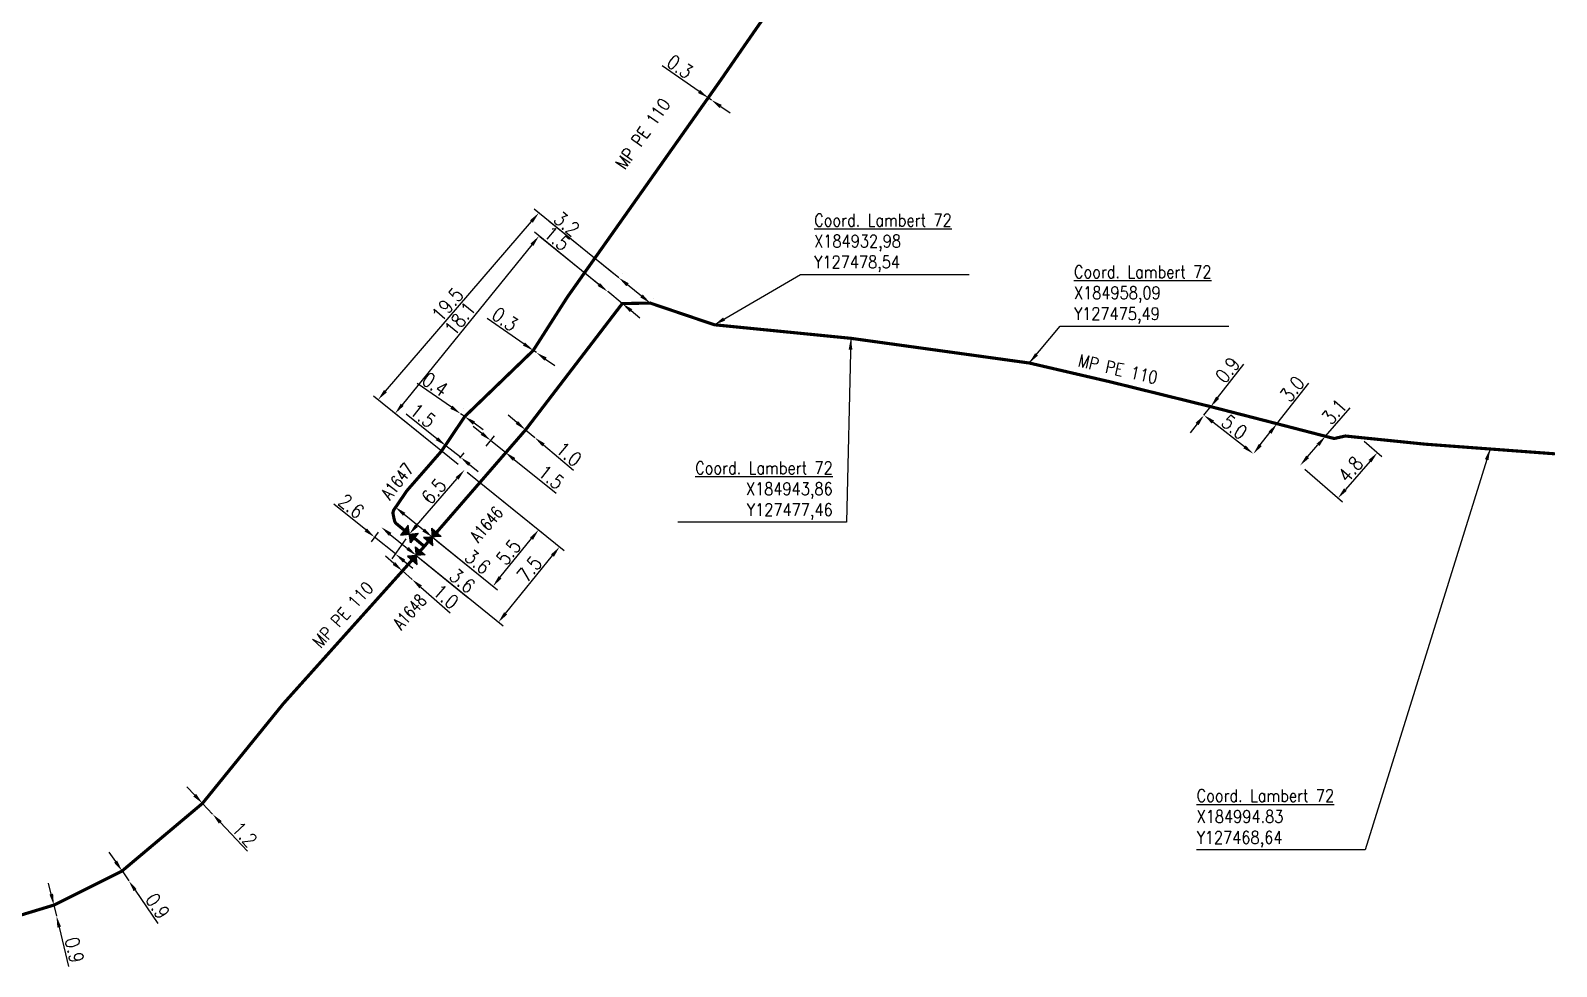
# Model space of a CAD drawing. Header units: millimetres. Extents: x 184308 to 185001, y 126998 to 128012.
# Drawn here: x 184878.5 to 185000.1, y 127427.4 to 127502 of the extents above; entities that cross this region are included whole.
import ezdxf
from ezdxf.enums import TextEntityAlignment as Align

# ---------------------------------------------------------------- set-up
doc = ezdxf.new("R2010")
doc.units = ezdxf.units.MM
doc.header["$PDMODE"] = 34
doc.layers.get('0').update_dxf_attribs({"linetype": 'CONTINUOUS'})
doc.layers.get('DEFPOINTS').update_dxf_attribs({"linetype": 'CONTINUOUS'})
doc.layers.add('G_120', color=4, linetype='CONTINUOUS')
doc.layers.add('G_300', color=7, linetype='CONTINUOUS')
doc.styles.add('G_ROMANS', font='ROMANS.SHX', dxfattribs={"width": 0.75})
doc.styles.get("Standard").update_dxf_attribs({"font": 'romans.shx', "width": 0.85})
doc.linetypes.add('G_TYPB_PE', pattern='A,5,-0.3,["o",Standard,S=1.5,R=0,X=0,Y=-0.5],-1.65', length=6.95)
doc.dimstyles.get("Standard").update_dxf_attribs({"dimtxt": 1.5, "dimasz": 1.2, "dimexe": 0.625, "dimexo": 0.625, "dimgap": 0.25, "dimtad": 1, "dimdec": 1, "dimzin": 0, "dimdsep": 46, "dimtxsty": 'Standard', "dimcen": -0.5, "dimadec": 0, "dimazin": 0, "dimtfac": 1, "dimtdec": 1, "dimtmove": 0, "dimatfit": 3, "dimfxl": 0, "dimtolj": 1, "dimtzin": 0, "dimarcsym": 0})

# ---------------------------------------------------------------- blocks, each defined once
blk = doc.blocks.new('*D82')
at = {"layer": 'DEFPOINTS', "color": 0, "linetype": 'Continuous', "transparency": 16777216}
for p in [(184880.32, 127432.27), (184880.53, 127431.39), (184880.53, 127431.39)]:
    blk.add_point(p, dxfattribs=at)
at = {"layer": 'G_120', "color": 0, "linetype": 'Continuous', "lineweight": -2, "transparency": 16777216}
for p, q in [((184880.11, 127433.15), (184879.9, 127434.02)), ((184880.32, 127432.27), (184880.53, 127431.39)), ((184880.74, 127430.52), (184881.5, 127427.37))]:
    blk.add_line(p, q, dxfattribs=at)
at = {"layer": 'G_120', "color": 0, "linetype": 'Continuous', "transparency": 16777216}
for points in [[(184880.26, 127433.18), (184879.97, 127433.11), (184880.32, 127432.27)], [(184880.89, 127430.55), (184880.6, 127430.48), (184880.53, 127431.39)]]:
    blk.add_solid(points, dxfattribs=at)
at = {"layer": 'G_120', "color": 0, "linetype": 'Continuous', "transparency": 16777216, "insert": (184881.96, 127428.68), "char_height": 1.125, "attachment_point": 5, "rotation": 283.5224}
blk.add_mtext('\\A1;0.9', dxfattribs=at)
blk = doc.blocks.new('*D83')
at = {"layer": 'DEFPOINTS', "color": 0, "linetype": 'Continuous', "transparency": 16777216}
for p in [(184885.76, 127434.99), (184886.29, 127434.21), (184886.29, 127434.21)]:
    blk.add_point(p, dxfattribs=at)
at = {"layer": 'G_120', "color": 0, "linetype": 'Continuous', "lineweight": -2, "transparency": 16777216}
for p, q in [((184885.25, 127435.74), (184884.74, 127436.48)), ((184885.76, 127434.99), (184886.29, 127434.21)), ((184886.8, 127433.47), (184888.62, 127430.8))]:
    blk.add_line(p, q, dxfattribs=at)
at = {"layer": 'G_120', "color": 0, "linetype": 'Continuous', "transparency": 16777216}
for points in [[(184885.37, 127435.82), (184885.12, 127435.65), (184885.76, 127434.99)], [(184886.92, 127433.55), (184886.68, 127433.38), (184886.29, 127434.21)]]:
    blk.add_solid(points, dxfattribs=at)
at = {"layer": 'G_120', "color": 0, "linetype": 'Continuous', "transparency": 16777216, "insert": (184888.59, 127432.19), "char_height": 1.125, "attachment_point": 5, "rotation": 304.377}
blk.add_mtext('\\A1;0.9', dxfattribs=at)
blk = doc.blocks.new('*D84')
at = {"layer": 'DEFPOINTS', "color": 0, "linetype": 'Continuous', "transparency": 16777216}
for p in [(184892.17, 127440.38), (184892.98, 127439.52), (184892.98, 127439.52)]:
    blk.add_point(p, dxfattribs=at)
at = {"layer": 'G_120', "color": 0, "linetype": 'Continuous', "lineweight": -2, "transparency": 16777216}
for p, q in [((184891.55, 127441.03), (184890.93, 127441.69)), ((184892.17, 127440.38), (184892.98, 127439.52)), ((184893.59, 127438.87), (184895.75, 127436.58))]:
    blk.add_line(p, q, dxfattribs=at)
at = {"layer": 'G_120', "color": 0, "linetype": 'Continuous', "transparency": 16777216}
for points in [[(184891.66, 127441.14), (184891.44, 127440.93), (184892.17, 127440.38)], [(184893.7, 127438.97), (184893.48, 127438.76), (184892.98, 127439.52)]]:
    blk.add_solid(points, dxfattribs=at)
at = {"layer": 'G_120', "color": 0, "linetype": 'Continuous', "transparency": 16777216, "insert": (184895.52, 127437.91), "char_height": 1.125, "attachment_point": 5, "rotation": 313.287}
blk.add_mtext('\\A1;1.2', dxfattribs=at)
blk = doc.blocks.new('*D85')
at = {"layer": 'DEFPOINTS', "color": 0, "linetype": 'Continuous', "transparency": 16777216}
for p in [(184908.11, 127458.91), (184908.89, 127458.23), (184908.89, 127458.23)]:
    blk.add_point(p, dxfattribs=at)
at = {"layer": 'G_120', "color": 0, "linetype": 'Continuous', "lineweight": -2, "transparency": 16777216}
for p, q in [((184907.44, 127459.5), (184906.76, 127460.1)), ((184908.11, 127458.91), (184908.89, 127458.23)), ((184909.57, 127457.63), (184911.93, 127455.56))]:
    blk.add_line(p, q, dxfattribs=at)
at = {"layer": 'G_120', "color": 0, "linetype": 'Continuous', "transparency": 16777216}
for points in [[(184907.53, 127459.62), (184907.34, 127459.39), (184908.11, 127458.91)], [(184909.67, 127457.75), (184909.47, 127457.52), (184908.89, 127458.23)]]:
    blk.add_solid(points, dxfattribs=at)
at = {"layer": 'G_120', "color": 0, "linetype": 'Continuous', "transparency": 16777216, "insert": (184911.58, 127456.87), "char_height": 1.125, "attachment_point": 5, "rotation": 318.7515}
blk.add_mtext('\\A1;1.0', dxfattribs=at)
blk = doc.blocks.new('*D86')
at = {"layer": 'DEFPOINTS', "color": 0, "linetype": 'Continuous', "transparency": 16777216}
for p in [(184917.93, 127470.16), (184918.67, 127469.54), (184918.67, 127469.54)]:
    blk.add_point(p, dxfattribs=at)
at = {"layer": 'G_120', "color": 0, "linetype": 'Continuous', "lineweight": -2, "transparency": 16777216}
for p, q in [((184917.24, 127470.74), (184916.55, 127471.32)), ((184917.93, 127470.16), (184918.67, 127469.54)), ((184919.35, 127468.96), (184921.76, 127466.94))]:
    blk.add_line(p, q, dxfattribs=at)
at = {"layer": 'G_120', "color": 0, "linetype": 'Continuous', "transparency": 16777216}
for points in [[(184917.33, 127470.86), (184917.14, 127470.63), (184917.93, 127470.16)], [(184919.45, 127469.08), (184919.26, 127468.85), (184918.67, 127469.54)]]:
    blk.add_solid(points, dxfattribs=at)
at = {"layer": 'G_120', "color": 0, "linetype": 'Continuous', "transparency": 16777216, "insert": (184921.38, 127468.23), "char_height": 1.125, "attachment_point": 5, "rotation": 319.8832}
blk.add_mtext('\\A1;1.0', dxfattribs=at)
blk = doc.blocks.new('*D87')
at = {"layer": 'DEFPOINTS', "color": 0, "linetype": 'Continuous', "transparency": 16777216}
for p in [(184977.84, 127470.65), (184977.84, 127470.65), (184975.96, 127468.25)]:
    blk.add_point(p, dxfattribs=at)
at = {"layer": 'G_120', "color": 0, "linetype": 'Continuous', "lineweight": -2, "transparency": 16777216}
for p, q in [((184977.84, 127470.65), (184980.39, 127473.89)), ((184976.51, 127468.96), (184977.28, 127469.94))]:
    blk.add_line(p, q, dxfattribs=at)
at = {"layer": 'G_120', "color": 0, "linetype": 'Continuous', "transparency": 16777216}
for points in [[(184977.17, 127470.03), (184977.4, 127469.84), (184977.84, 127470.65)], [(184976.4, 127469.05), (184976.63, 127468.86), (184975.96, 127468.25)]]:
    blk.add_solid(points, dxfattribs=at)
at = {"layer": 'G_120', "color": 0, "linetype": 'Continuous', "transparency": 16777216, "insert": (184979.06, 127473.42), "char_height": 1.125, "attachment_point": 5, "rotation": 51.8769}
blk.add_mtext('\\A1;3.0', dxfattribs=at)
blk = doc.blocks.new('*D88')
at = {"layer": 'DEFPOINTS', "color": 0, "linetype": 'Continuous', "transparency": 16777216}
for p in [(184981.7, 127469.65), (184981.7, 127469.65), (184979.7, 127467.33)]:
    blk.add_point(p, dxfattribs=at)
at = {"layer": 'G_120', "color": 0, "linetype": 'Continuous', "lineweight": -2, "transparency": 16777216}
for p, q in [((184981.7, 127469.65), (184983.67, 127471.92)), ((184980.28, 127468.01), (184981.11, 127468.97))]:
    blk.add_line(p, q, dxfattribs=at)
at = {"layer": 'G_120', "color": 0, "linetype": 'Continuous', "transparency": 16777216}
for points in [[(184981, 127469.06), (184981.23, 127468.87), (184981.7, 127469.65)], [(184980.17, 127468.11), (184980.4, 127467.91), (184979.7, 127467.33)]]:
    blk.add_solid(points, dxfattribs=at)
at = {"layer": 'G_120', "color": 0, "linetype": 'Continuous', "transparency": 16777216, "insert": (184982.41, 127471.61), "char_height": 1.125, "attachment_point": 5, "rotation": 49.1364}
blk.add_mtext('\\A1;3.1', dxfattribs=at)
blk = doc.blocks.new('*D89')
at = {"layer": 'DEFPOINTS', "color": 0, "linetype": 'Continuous', "transparency": 16777216}
for p in [(184984.45, 127469.55), (184979.7, 127467.33), (184982.71, 127464.72)]:
    blk.add_point(p, dxfattribs=at)
at = {"layer": 'G_120', "color": 0, "linetype": 'Continuous', "lineweight": -2, "transparency": 16777216}
for p, q in [((184984.8, 127469.25), (184986.2, 127468.04)), ((184985.26, 127467.66), (184983.3, 127465.4)), ((184980.05, 127467.02), (184983.06, 127464.41))]:
    blk.add_line(p, q, dxfattribs=at)
at = {"layer": 'G_120', "color": 0, "linetype": 'Continuous', "transparency": 16777216}
for points in [[(184985.14, 127467.76), (184985.37, 127467.57), (184985.84, 127468.34)], [(184983.18, 127465.5), (184983.41, 127465.3), (184982.71, 127464.72)]]:
    blk.add_solid(points, dxfattribs=at)
at = {"layer": 'G_120', "color": 0, "linetype": 'Continuous', "transparency": 16777216, "insert": (184983.71, 127467.02), "char_height": 1.125, "attachment_point": 5, "rotation": 49.1364}
blk.add_mtext('\\A1;4.8', dxfattribs=at)
blk = doc.blocks.new('*D90')
at = {"layer": 'DEFPOINTS', "color": 0, "linetype": 'Continuous', "transparency": 16777216}
for p in [(184972.02, 127471.33), (184972.02, 127471.33), (184975.96, 127468.25)]:
    blk.add_point(p, dxfattribs=at)
at = {"layer": 'G_120', "color": 0, "linetype": 'Continuous', "lineweight": -2, "transparency": 16777216}
for p, q in [((184972.31, 127471.7), (184972.31, 127471.7)), ((184975.25, 127468.8), (184972.73, 127470.78)), ((184976.25, 127468.62), (184976.25, 127468.62))]:
    blk.add_line(p, q, dxfattribs=at)
at = {"layer": 'G_120', "color": 0, "linetype": 'Continuous', "transparency": 16777216}
for points in [[(184972.83, 127470.9), (184972.64, 127470.66), (184972.02, 127471.33)], [(184975.34, 127468.92), (184975.16, 127468.69), (184975.96, 127468.25)]]:
    blk.add_solid(points, dxfattribs=at)
at = {"layer": 'G_120', "color": 0, "linetype": 'Continuous', "transparency": 16777216, "insert": (184974.45, 127470.38), "char_height": 1.125, "attachment_point": 5, "rotation": 321.8769}
blk.add_mtext('\\A1;5.0', dxfattribs=at)
blk = doc.blocks.new('*D91')
at = {"layer": 'DEFPOINTS', "color": 0, "linetype": 'Continuous', "transparency": 16777216}
for p in [(184972.02, 127471.33), (184972.56, 127472.01), (184972.56, 127472.01)]:
    blk.add_point(p, dxfattribs=at)
at = {"layer": 'G_120', "color": 0, "linetype": 'Continuous', "lineweight": -2, "transparency": 16777216}
for p, q in [((184973.11, 127472.72), (184975.21, 127475.39)), ((184972.02, 127471.33), (184972.56, 127472.01)), ((184971.47, 127470.63), (184970.91, 127469.92))]:
    blk.add_line(p, q, dxfattribs=at)
at = {"layer": 'G_120', "color": 0, "linetype": 'Continuous', "transparency": 16777216}
for points in [[(184972.99, 127472.81), (184973.23, 127472.63), (184972.56, 127472.01)], [(184971.35, 127470.72), (184971.59, 127470.53), (184972.02, 127471.33)]]:
    blk.add_solid(points, dxfattribs=at)
at = {"layer": 'G_120', "color": 0, "linetype": 'Continuous', "transparency": 16777216, "insert": (184973.9, 127474.94), "char_height": 1.125, "attachment_point": 5, "rotation": 51.8769}
blk.add_mtext('\\A1;0.9', dxfattribs=at)
blk = doc.blocks.new('*D94')
at = {"layer": 'DEFPOINTS', "color": 0, "linetype": 'Continuous', "transparency": 16777216}
for p in [(184925.35, 127482.29), (184925.36, 127482.29), (184927.87, 127480.26)]:
    blk.add_point(p, dxfattribs=at)
at = {"layer": 'G_120', "color": 0, "linetype": 'Continuous', "lineweight": -2, "transparency": 16777216}
for p, q in [((184925.36, 127482.29), (184919.82, 127486.76)), ((184925.65, 127482.65), (184925.65, 127482.66)), ((184927.17, 127480.83), (184926.06, 127481.73)), ((184928.16, 127480.63), (184928.17, 127480.63))]:
    blk.add_line(p, q, dxfattribs=at)
at = {"layer": 'G_120', "color": 0, "linetype": 'Continuous', "transparency": 16777216}
for points in [[(184926.15, 127481.85), (184925.97, 127481.61), (184925.36, 127482.29)], [(184927.27, 127480.95), (184927.08, 127480.72), (184927.87, 127480.27)]]:
    blk.add_solid(points, dxfattribs=at)
at = {"layer": 'G_120', "color": 0, "linetype": 'Continuous', "transparency": 16777216, "insert": (184921.21, 127486.59), "char_height": 1.125, "attachment_point": 5, "rotation": 321.154}
blk.add_mtext('\\A1;3.2', dxfattribs=at)
blk = doc.blocks.new('*D96')
at = {"layer": 'DEFPOINTS', "color": 0, "transparency": 16777216}
for p in [(184912.92, 127467.09), (184913.06, 127466.97), (184908.66, 127461.85)]:
    blk.add_point(p, dxfattribs=at)
at = {"layer": 'G_300', "color": 0, "lineweight": -2, "transparency": 16777216}
for p, q in [((184909.24, 127462.53), (184912.48, 127466.29)), ((184913.28, 127466.8), (184913.43, 127466.68))]:
    blk.add_line(p, q, dxfattribs=at)
at = {"layer": 'G_300', "color": 0, "transparency": 16777216}
for points in [[(184912.36, 127466.39), (184912.59, 127466.19), (184913.06, 127466.97)], [(184909.13, 127462.63), (184909.36, 127462.43), (184908.66, 127461.85)]]:
    blk.add_solid(points, dxfattribs=at)
at = {"layer": 'G_300', "color": 0, "transparency": 16777216, "insert": (184910.61, 127465.27), "char_height": 1.125, "attachment_point": 5, "rotation": 49.2978}
blk.add_mtext('\\A1;6.5', dxfattribs=at)
blk = doc.blocks.new('*D97')
at = {"layer": 'DEFPOINTS', "color": 0, "linetype": 'Continuous', "transparency": 16777216}
for p in [(184924.48, 127481.18), (184924.48, 127481.18), (184925.64, 127480.23)]:
    blk.add_point(p, dxfattribs=at)
at = {"layer": 'G_120', "color": 0, "linetype": 'Continuous', "lineweight": -2, "transparency": 16777216}
for p, q in [((184923.78, 127481.74), (184919.08, 127485.55)), ((184925.64, 127480.23), (184924.48, 127481.18)), ((184926.34, 127479.67), (184927.04, 127479.1))]:
    blk.add_line(p, q, dxfattribs=at)
at = {"layer": 'G_120', "color": 0, "linetype": 'Continuous', "transparency": 16777216}
for points in [[(184923.87, 127481.86), (184923.68, 127481.63), (184924.48, 127481.18)], [(184926.44, 127479.78), (184926.25, 127479.55), (184925.64, 127480.23)]]:
    blk.add_solid(points, dxfattribs=at)
at = {"layer": 'G_120', "color": 0, "linetype": 'Continuous', "transparency": 16777216, "insert": (184920.43, 127485.43), "char_height": 1.125, "attachment_point": 5, "rotation": 320.9729}
blk.add_mtext('\\A1;1.5', dxfattribs=at)
blk = doc.blocks.new('*D98')
at = {"layer": 'DEFPOINTS', "color": 0, "linetype": 'Continuous', "transparency": 16777216}
for p in [(184915.15, 127469.31), (184914.49, 127468.5), (184915.37, 127467.19)]:
    blk.add_point(p, dxfattribs=at)
at = {"layer": 'G_120', "color": 0, "linetype": 'Continuous', "lineweight": -2, "transparency": 16777216}
for p, q in [((184914.45, 127469.88), (184913.75, 127470.44)), ((184914.79, 127468.86), (184915.44, 127469.68)), ((184915.15, 127469.31), (184916.32, 127468.37)), ((184915.66, 127467.56), (184916.61, 127468.74)), ((184917.02, 127467.81), (184920.37, 127465.1))]:
    blk.add_line(p, q, dxfattribs=at)
at = {"layer": 'G_120', "color": 0, "linetype": 'Continuous', "transparency": 16777216}
for points in [[(184914.54, 127469.99), (184914.35, 127469.76), (184915.15, 127469.31)], [(184917.11, 127467.92), (184916.92, 127467.69), (184916.32, 127468.37)]]:
    blk.add_solid(points, dxfattribs=at)
at = {"layer": 'G_120', "color": 0, "linetype": 'Continuous', "transparency": 16777216, "insert": (184919.97, 127466.39), "char_height": 1.125, "attachment_point": 5, "rotation": 321.1682}
blk.add_mtext('\\A1;1.5', dxfattribs=at)
blk = doc.blocks.new('G_300_04')
at = {"linetype": 'Continuous'}
h = blk.add_hatch(color=0, dxfattribs=at)
h.paths.add_polyline_path([(-0.5, 0.5), (-0.5, -0.5), (0, 0)])
h.paths.add_polyline_path([(0.5, 0.5), (0, 0), (0.5, -0.5)])
at = {"color": 0, "linetype": 'Continuous', "flags": 128}
blk.add_lwpolyline([(-0.5, -0.5), (0.5, 0.5), (0.5, -0.5), (-0.5, 0.5)], close=True, dxfattribs=at)
at = {"color": 0, "linetype": 'Continuous', "width": 0.75}
blk.add_attdef('NUM', text='', height=1, dxfattribs=at).set_placement((0, 1.78), align=Align.MIDDLE_CENTER)
at = {"color": 0, "linetype": 'Continuous', "width": 0.75, "flags": 3}
for tag, p in [('DEF_LEG', (0, -5)), ('DEF_COUP', (0, -7.5)), ('DEF_TYPE', (0, -10))]:
    blk.add_attdef(tag, text='', height=1.2, dxfattribs=at).set_placement(p, align=Align.MIDDLE)
blk = doc.blocks.new('*D112')
at = {"layer": 'DEFPOINTS', "color": 0, "linetype": 'Continuous', "transparency": 16777216}
for p in [(184918.98, 127487.45), (184925.35, 127482.29), (184912.92, 127467.09)]:
    blk.add_point(p, dxfattribs=at)
at = {"layer": 'G_120', "color": 0, "linetype": 'Continuous', "lineweight": -2, "transparency": 16777216}
for p, q in [((184924.99, 127482.58), (184918.62, 127487.75)), ((184906.76, 127473.24), (184918.39, 127486.77)), ((184912.56, 127467.39), (184905.81, 127472.86))]:
    blk.add_line(p, q, dxfattribs=at)
at = {"layer": 'G_120', "color": 0, "linetype": 'Continuous', "transparency": 16777216}
for points in [[(184918.28, 127486.87), (184918.51, 127486.67), (184918.98, 127487.45)], [(184906.64, 127473.34), (184906.87, 127473.15), (184906.17, 127472.56)]]:
    blk.add_solid(points, dxfattribs=at)
at = {"layer": 'G_120', "color": 0, "linetype": 'Continuous', "transparency": 16777216, "insert": (184911.71, 127480.15), "char_height": 1.125, "attachment_point": 5, "rotation": 49.2978}
blk.add_mtext('\\A1;19.5', dxfattribs=at)
blk = doc.blocks.new('*D154')
at = {"layer": 'DEFPOINTS', "color": 0, "linetype": 'Continuous', "transparency": 16777216}
for p in [(184912.75, 127471.45), (184913.08, 127471.22), (184913.08, 127471.22)]:
    blk.add_point(p, dxfattribs=at)
at = {"layer": 'G_120', "color": 0, "linetype": 'Continuous', "lineweight": -2, "transparency": 16777216}
for p, q in [((184912.02, 127471.96), (184909.29, 127473.87)), ((184913.08, 127471.22), (184912.75, 127471.45)), ((184913.02, 127471.83), (184913.02, 127471.83)), ((184913.82, 127470.71), (184914.56, 127470.19))]:
    blk.add_line(p, q, dxfattribs=at)
at = {"layer": 'G_120', "color": 0, "linetype": 'Continuous', "transparency": 16777216}
for points in [[(184912.1, 127472.09), (184911.93, 127471.84), (184912.75, 127471.45)], [(184913.9, 127470.83), (184913.73, 127470.58), (184913.08, 127471.22)]]:
    blk.add_solid(points, dxfattribs=at)
at = {"layer": 'G_120', "color": 0, "linetype": 'Continuous', "transparency": 16777216, "insert": (184910.71, 127473.79), "char_height": 1.125, "attachment_point": 5, "rotation": 325.0815}
blk.add_mtext('\\A1;0.4', dxfattribs=at)
blk = doc.blocks.new('*D155')
at = {"layer": 'DEFPOINTS', "color": 0, "linetype": 'Continuous', "transparency": 16777216}
for p in [(184918.54, 127476.49), (184918.79, 127476.32), (184918.79, 127476.32)]:
    blk.add_point(p, dxfattribs=at)
at = {"layer": 'G_120', "color": 0, "linetype": 'Continuous', "lineweight": -2, "transparency": 16777216}
for p, q in [((184917.81, 127477), (184914.87, 127479.05)), ((184918.79, 127476.32), (184918.54, 127476.49)), ((184919.53, 127475.8), (184920.27, 127475.29))]:
    blk.add_line(p, q, dxfattribs=at)
at = {"layer": 'G_120', "color": 0, "linetype": 'Continuous', "transparency": 16777216}
for points in [[(184917.89, 127477.13), (184917.72, 127476.88), (184918.54, 127476.49)], [(184919.61, 127475.93), (184919.44, 127475.68), (184918.79, 127476.32)]]:
    blk.add_solid(points, dxfattribs=at)
at = {"layer": 'G_120', "color": 0, "linetype": 'Continuous', "transparency": 16777216, "insert": (184916.28, 127478.98), "char_height": 1.125, "attachment_point": 5, "rotation": 325.0859}
blk.add_mtext('\\A1;0.3', dxfattribs=at)
blk = doc.blocks.new('*D156')
at = {"layer": 'DEFPOINTS', "color": 0, "linetype": 'Continuous', "transparency": 16777216}
for p in [(184932.5, 127496.63), (184932.75, 127496.46), (184932.75, 127496.46)]:
    blk.add_point(p, dxfattribs=at)
at = {"layer": 'G_120', "color": 0, "linetype": 'Continuous', "lineweight": -2, "transparency": 16777216}
for p, q in [((184931.76, 127497.14), (184928.82, 127499.18)), ((184932.23, 127496.24), (184932.23, 127496.24)), ((184932.48, 127496.07), (184932.48, 127496.07)), ((184932.75, 127496.46), (184932.5, 127496.63)), ((184933.49, 127495.94), (184934.23, 127495.43))]:
    blk.add_line(p, q, dxfattribs=at)
at = {"layer": 'G_120', "color": 0, "linetype": 'Continuous', "transparency": 16777216}
for points in [[(184931.85, 127497.26), (184931.67, 127497.02), (184932.5, 127496.63)], [(184933.57, 127496.07), (184933.4, 127495.82), (184932.75, 127496.46)]]:
    blk.add_solid(points, dxfattribs=at)
at = {"layer": 'G_120', "color": 0, "linetype": 'Continuous', "transparency": 16777216, "insert": (184930.23, 127499.12), "char_height": 1.125, "attachment_point": 5, "rotation": 325.2703}
blk.add_mtext('\\A1;0.3', dxfattribs=at)
blk = doc.blocks.new('*D167')
at = {"layer": 'DEFPOINTS', "color": 0, "linetype": 'Continuous', "transparency": 16777216}
for p in [(184911.23, 127468.47), (184912.41, 127467.54), (184912.75, 127467.97)]:
    blk.add_point(p, dxfattribs=at)
at = {"layer": 'G_120', "color": 0, "linetype": 'Continuous', "lineweight": -2, "transparency": 16777216}
for p, q in [((184910.86, 127469.45), (184908.4, 127471.4)), ((184911.52, 127468.84), (184911.86, 127469.26)), ((184912.75, 127467.97), (184911.57, 127468.9)), ((184912.7, 127467.9), (184913.04, 127468.33)), ((184913.45, 127467.41), (184914.16, 127466.85))]:
    blk.add_line(p, q, dxfattribs=at)
at = {"layer": 'G_120', "color": 0, "linetype": 'Continuous', "transparency": 16777216}
for points in [[(184910.96, 127469.57), (184910.77, 127469.34), (184911.57, 127468.9)], [(184913.55, 127467.52), (184913.36, 127467.29), (184912.75, 127467.97)]]:
    blk.add_solid(points, dxfattribs=at)
at = {"layer": 'G_120', "color": 0, "linetype": 'Continuous', "transparency": 16777216, "insert": (184909.74, 127471.3), "char_height": 1.125, "attachment_point": 5, "rotation": 321.6476}
blk.add_mtext('\\A1;1.5', dxfattribs=at)
blk = doc.blocks.new('*D168')
at = {"layer": 'DEFPOINTS', "color": 0, "linetype": 'Continuous', "transparency": 16777216}
for p in [(184924.48, 127481.18), (184907.53, 127471.46), (184912.92, 127467.09)]:
    blk.add_point(p, dxfattribs=at)
at = {"layer": 'G_120', "color": 0, "linetype": 'Continuous', "lineweight": -2, "transparency": 16777216}
for p, q in [((184924.11, 127481.47), (184918.64, 127485.91)), ((184918.44, 127484.91), (184908.1, 127472.16)), ((184912.56, 127467.39), (184907.17, 127471.76))]:
    blk.add_line(p, q, dxfattribs=at)
at = {"layer": 'G_120', "color": 0, "linetype": 'Continuous', "transparency": 16777216}
for points in [[(184918.32, 127485.01), (184918.55, 127484.82), (184919, 127485.61)], [(184907.98, 127472.25), (184908.21, 127472.07), (184907.53, 127471.46)]]:
    blk.add_solid(points, dxfattribs=at)
at = {"layer": 'G_120', "color": 0, "linetype": 'Continuous', "transparency": 16777216, "insert": (184912.71, 127479.04), "char_height": 1.125, "attachment_point": 5, "rotation": 50.9725}
blk.add_mtext('\\A1;18.1', dxfattribs=at)
blk = doc.blocks.new('*D209')
at = {"layer": 'DEFPOINTS', "color": 0, "transparency": 16777216}
for p in [(184912.92, 127467.09), (184920.64, 127460.83), (184909.22, 127460.14)]:
    blk.add_point(p, dxfattribs=at)
at = {"layer": 'G_300', "color": 0, "lineweight": -2, "transparency": 16777216}
for p, q in [((184913.28, 127466.8), (184921.01, 127460.54)), ((184909.58, 127459.84), (184916.14, 127454.53)), ((184916.34, 127455.53), (184920.08, 127460.13))]:
    blk.add_line(p, q, dxfattribs=at)
at = {"layer": 'G_300', "color": 0, "transparency": 16777216}
for points in [[(184919.96, 127460.23), (184920.19, 127460.04), (184920.64, 127460.83)], [(184916.22, 127455.62), (184916.46, 127455.43), (184915.77, 127454.83)]]:
    blk.add_solid(points, dxfattribs=at)
at = {"layer": 'G_300', "color": 0, "transparency": 16777216, "insert": (184918.24, 127459.06), "char_height": 1.125, "attachment_point": 5, "rotation": 50.9725}
blk.add_mtext('\\A1;7.5', dxfattribs=at)
blk = doc.blocks.new('*D210')
at = {"layer": 'DEFPOINTS', "color": 0, "transparency": 16777216}
for p in [(184906.43, 127462.4), (184906.43, 127462.4), (184909.22, 127460.14)]:
    blk.add_point(p, dxfattribs=at)
at = {"layer": 'G_300', "color": 0, "lineweight": -2, "transparency": 16777216}
for p, q in [((184907.13, 127461.83), (184908.52, 127460.71)), ((184909.22, 127460.14), (184913.34, 127456.8))]:
    blk.add_line(p, q, dxfattribs=at)
at = {"layer": 'G_300', "color": 0, "transparency": 16777216}
for points in [[(184907.23, 127461.95), (184907.04, 127461.71), (184906.43, 127462.4)], [(184908.62, 127460.82), (184908.43, 127460.59), (184909.22, 127460.14)]]:
    blk.add_solid(points, dxfattribs=at)
at = {"layer": 'G_300', "color": 0, "transparency": 16777216, "insert": (184912.89, 127458.13), "char_height": 1.125, "attachment_point": 5, "rotation": 320.9725}
blk.add_mtext('\\A1;3.6', dxfattribs=at)
blk = doc.blocks.new('*D211')
at = {"layer": 'DEFPOINTS', "color": 0, "linetype": 'Continuous', "transparency": 16777216}
for p in [(184905.89, 127461.61), (184906.43, 127462.4), (184908.66, 127461.85)]:
    blk.add_point(p, dxfattribs=at)
at = {"layer": 'G_300', "color": 0, "linetype": 'Continuous', "lineweight": -2, "transparency": 16777216}
for p, q in [((184905.19, 127462.18), (184902.64, 127464.24)), ((184906.17, 127462.01), (184905.62, 127461.23)), ((184907.55, 127460.27), (184905.89, 127461.61)), ((184908.39, 127461.46), (184907.28, 127459.88)), ((184908.25, 127459.7), (184908.95, 127459.13))]:
    blk.add_line(p, q, dxfattribs=at)
at = {"layer": 'G_300', "color": 0, "linetype": 'Continuous', "transparency": 16777216}
for points in [[(184905.28, 127462.3), (184905.09, 127462.06), (184905.89, 127461.61)], [(184908.34, 127459.81), (184908.16, 127459.58), (184907.55, 127460.27)]]:
    blk.add_solid(points, dxfattribs=at)
at = {"layer": 'G_300', "color": 0, "linetype": 'Continuous', "transparency": 16777216, "insert": (184904.04, 127464.08), "char_height": 1.125, "attachment_point": 5, "rotation": 320.9725}
blk.add_mtext('\\A1;2.6', dxfattribs=at)
blk = doc.blocks.new('*D212')
at = {"layer": 'DEFPOINTS', "color": 0, "linetype": 'Continuous', "transparency": 16777216}
for p in [(184912.92, 127467.09), (184910.5, 127461.61), (184918.97, 127462.19)]:
    blk.add_point(p, dxfattribs=at)
at = {"layer": 'G_300', "color": 0, "linetype": 'Continuous', "lineweight": -2, "transparency": 16777216}
for p, q in [((184913.28, 127466.8), (184919.33, 127461.89)), ((184915.89, 127458.39), (184918.4, 127461.49)), ((184910.86, 127461.31), (184915.69, 127457.4))]:
    blk.add_line(p, q, dxfattribs=at)
at = {"layer": 'G_300', "color": 0, "linetype": 'Continuous', "transparency": 16777216}
for points in [[(184918.29, 127461.58), (184918.52, 127461.39), (184918.97, 127462.19)], [(184915.78, 127458.49), (184916.01, 127458.3), (184915.33, 127457.69)]]:
    blk.add_solid(points, dxfattribs=at)
at = {"layer": 'G_300', "color": 0, "linetype": 'Continuous', "transparency": 16777216, "insert": (184916.57, 127460.41), "char_height": 1.125, "attachment_point": 5, "rotation": 50.9725}
blk.add_mtext('\\A1;5.5', dxfattribs=at)
blk = doc.blocks.new('*D213')
at = {"layer": 'DEFPOINTS', "color": 0, "linetype": 'Continuous', "transparency": 16777216}
for p in [(184907.55, 127464), (184910.5, 127461.61), (184910.5, 127461.61)]:
    blk.add_point(p, dxfattribs=at)
at = {"layer": 'G_300', "color": 0, "linetype": 'Continuous', "lineweight": -2, "transparency": 16777216}
for p, q in [((184908.25, 127463.43), (184909.8, 127462.18)), ((184910.5, 127461.61), (184914.57, 127458.31))]:
    blk.add_line(p, q, dxfattribs=at)
at = {"layer": 'G_300', "color": 0, "linetype": 'Continuous', "transparency": 16777216}
for points in [[(184908.34, 127463.55), (184908.16, 127463.31), (184907.55, 127464)], [(184909.89, 127462.29), (184909.7, 127462.06), (184910.5, 127461.61)]]:
    blk.add_solid(points, dxfattribs=at)
at = {"layer": 'G_300', "color": 0, "linetype": 'Continuous', "transparency": 16777216, "insert": (184914.12, 127459.64), "char_height": 1.125, "attachment_point": 5, "rotation": 320.9725}
blk.add_mtext('\\A1;3.6', dxfattribs=at)

msp = doc.modelspace()

# ---------------------------------------------------------------- linework, layer by layer
at = {"layer": 'G_120', "linetype": 'G_TYPB_PE', "ltscale": 0.5, "flags": 128}
msp.add_lwpolyline([(184908.26, 127462.16, 0.25, 0.25, 0), (184907.64, 127462.67, 0.25, 0.25, -0.171015), (184907.47, 127462.96, 0.25, 0.25, 0), (184907.37, 127463.43, 0.25, 0.25, -0.205392), (184907.45, 127463.81, 0.25, 0.25, 0), (184908.47, 127465.31, 0.25, 0.25, 0), (184911.23, 127468.47, 0.25, 0.25, 0), (184913.08, 127471.22, 0.25, 0.25, 0), (184918.54, 127476.49, 0.25, 0.25, 0), (184921.25, 127480.73, 0.25, 0.25, 0), (184933.49, 127498.05, 0.25, 0.25, 0), (184935.31, 127500.69, 0.25, 0.25, 0), (184938.21, 127504.87, 0.25, 0.25, 0), (184956.65, 127531.55, 0.25, 0.25, 0), (184958.19, 127534.46, 0.25, 0.25, 0), (184970.57, 127552.91, 0.25, 0.25, 0.053367), (184982.59, 127575.96, 0.25, 0.25, 0), (184990.67, 127592.63, 0.25, 0.25, 0), (184999.49, 127610.79, 0.25, 0.25, 0), (185000, 127611.37, 0, 0, 0)], format="xyseb", dxfattribs=at)
at = {"layer": 'G_120', "linetype": 'G_TYPB_PE', "ltscale": 0.5}
msp.add_lwpolyline([(185000, 127468.25, 0.25, 0.25, 0), (184989.65, 127469.02, 0.25, 0.25, 0), (184984.45, 127469.55, 0.25, 0.25, 0), (184983.29, 127469.67, 0.25, 0.25, 0), (184982.4, 127469.47, 0.25, 0.25, 0), (184981.7, 127469.65, 0.25, 0.25, 0), (184977.84, 127470.65, 0.25, 0.25, 0), (184972.56, 127472.01, 0.25, 0.25, 0), (184964.54, 127473.99, 0.25, 0.25, 0), (184958.09, 127475.49, 0.25, 0.25, 0), (184943.86, 127477.46, 0.25, 0.25, 0), (184932.98, 127478.54, 0.25, 0.25, 0), (184927.87, 127480.27, 0.25, 0.25, 0), (184925.64, 127480.23, 0.25, 0.25, 0), (184917.93, 127470.16, 0.25, 0.25, 0), (184910.83, 127461.98, 0, 0, 0)], format="xyseb", dxfattribs=at)
at = {"layer": 'G_120', "linetype": 'G_TYPB_PE', "ltscale": 0.5, "const_width": 0.25}
for points in [[(184909.88, 127460.85), (184909.05, 127461.54)], [(184910.16, 127461.24), (184910.03, 127461.07), (184909.55, 127460.52)], [(184908.88, 127459.78), (184908.11, 127458.91), (184898.61, 127448.32), (184892.17, 127440.38), (184885.76, 127434.99), (184880.32, 127432.27), (184875.02, 127430.66), (184867.18, 127429.88), (184864.18, 127429.78), (184858.72, 127429.6), (184850.96, 127429.33), (184848.06, 127429.18)]]:
    msp.add_lwpolyline(points, dxfattribs=at)

# ---------------------------------------------------------------- block references
at = {"layer": 'G_300'}
ref = msp.add_blockref('G_300_04', (184908.66, 127461.85), dxfattribs=dict(at, rotation=321.7987230468475))
ref.add_attrib('NUM', 'A1647', dxfattribs={"layer": '0', "color": 0, "linetype": 'Continuous', "height": 1, "rotation": 51.7987, "style": 'G_ROMANS', "width": 0.75}).set_placement((184907.69, 127466.05), align=Align.MIDDLE)
ref = msp.add_blockref('G_300_04', (184910.5, 127461.61), dxfattribs=dict(at, rotation=47.88764424661004))
ref.add_attrib('NUM', 'A1646', dxfattribs={"layer": '0', "color": 0, "linetype": 'Continuous', "height": 1, "rotation": 49.4423, "style": 'G_ROMANS', "width": 0.75}).set_placement((184914.81, 127462.63), align=Align.MIDDLE)
ref = msp.add_blockref('G_300_04', (184909.22, 127460.14), dxfattribs=dict(at, rotation=49.37627751885864))
ref.add_attrib('NUM', 'A1648', dxfattribs={"layer": '0', "color": 0, "linetype": 'Continuous', "height": 1, "rotation": 48.0533, "style": 'G_ROMANS', "width": 0.75}).set_placement((184908.69, 127455.65), align=Align.MIDDLE)

# ---------------------------------------------------------------- texts
at = {"layer": 'G_120', "linetype": 'G_TYPB_PE', "ltscale": 0.5, "width": 0.85}
for rotation, p in [(55.081, (184927.28, 127493.77)), (347.1483, (184965.16, 127475.01)), (48.1333, (184903.36, 127455.42))]:
    msp.add_text('MP PE 110', height=1, rotation=rotation, dxfattribs=at).set_placement(p, align=Align.MIDDLE)
at = {"layer": 'G_120', "char_height": 1}
for s, insert, attachment_point in [('{\\LCoord. Lambert 72\\P}X184932,98\\PY127478,54', (184940.94, 127482.74), 7), ('{\\LCoord. Lambert 72\\P}X184958,09\\PY127475,49', (184961.65, 127478.62), 7), ('{\\LCoord. Lambert 72\\P}X184943,86\\PY127477,46', (184942.42, 127462.99), 9), ('{\\LCoord. Lambert 72\\P}X184994.83\\PY127468,64', (184971.43, 127436.86), 7)]:
    msp.add_mtext(s, dxfattribs=dict(at, insert=insert, attachment_point=attachment_point))

# ---------------------------------------------------------------- dimensions: what is measured, and where the dimension line sits
at = {"layer": 'G_120', "linetype": 'Continuous'}
for base, p1, p2, angle, picture, middle, dimtype in [((184932.75, 127496.46), (184932.5, 127496.63), (184932.75, 127496.46), 145.2703, '*D156', (184929.8, 127498.5), 160), ((184925.36, 127482.29), (184927.87, 127480.26), (184925.35, 127482.29), 141.154, '*D94', (184920.74, 127486.01), 161), ((184924.48, 127481.18), (184925.64, 127480.23), (184924.48, 127481.18), 320.9729, '*D97', (184919.95, 127484.84), 160), ((184918.79, 127476.32), (184918.54, 127476.49), (184918.79, 127476.32), 145.0859, '*D155', (184915.85, 127478.37), 160), ((184972.56, 127472.01), (184972.02, 127471.33), (184972.56, 127472.01), 51.8769, '*D91', (184974.49, 127474.47), 161), ((184913.08, 127471.22), (184912.75, 127471.45), (184913.08, 127471.22), 145.0815, '*D154', (184910.28, 127473.17), 160), ((184977.84, 127470.65), (184975.96, 127468.25), (184977.84, 127470.65), 51.8769, '*D87', (184979.65, 127472.96), 161), ((184912.75, 127467.97), (184911.23, 127468.47), (184912.41, 127467.54), 141.6476, '*D167', (184909.28, 127470.71), 160), ((184981.7, 127469.65), (184979.7, 127467.33), (184981.7, 127469.65), 49.1364, '*D88', (184982.98, 127471.12), 161), ((184918.67, 127469.54), (184917.93, 127470.16), (184918.67, 127469.54), 319.8832, '*D86', (184920.9, 127467.66), 161), ((184972.02, 127471.33), (184975.96, 127468.25), (184972.02, 127471.33), 141.8769, '*D90', (184973.99, 127469.79), 161), ((184915.15, 127469.31), (184915.37, 127467.19), (184914.49, 127468.5), 321.1682, '*D98', (184919.5, 127465.81), 160), ((184908.89, 127458.23), (184908.11, 127458.91), (184908.89, 127458.23), 318.7515, '*D85', (184911.09, 127456.3), 161), ((184892.98, 127439.52), (184892.17, 127440.38), (184892.98, 127439.52), 313.287, '*D84', (184894.98, 127437.4), 161), ((184886.29, 127434.21), (184885.76, 127434.99), (184886.29, 127434.21), 304.377, '*D83', (184887.97, 127431.76), 161), ((184880.53, 127431.39), (184880.32, 127432.27), (184880.53, 127431.39), 283.5224, '*D82', (184881.23, 127428.51), 161)]:
    dim = msp.add_linear_dim(base=base, p1=p1, p2=p2, angle=angle, dimstyle='Standard', override={"dimscale": 0.75}, dxfattribs=at)
    dim.commit()
    dim.dimension.update_dxf_attribs({"geometry": picture, "text_midpoint": middle, "dimtype": dimtype})
for base, p1, p2, angle, text, picture, middle in [((184918.98, 127487.45), (184912.92, 127467.09), (184925.35, 127482.29), 229.2978, '19.5', '*D112', (184912.27, 127479.66)), ((184907.53, 127471.46), (184924.48, 127481.18), (184912.92, 127467.09), 50.9725, '18.1', '*D168', (184913.29, 127478.56))]:
    dim = msp.add_linear_dim(base=base, p1=p1, p2=p2, angle=angle, text=text, dimstyle='Standard', override={"dimscale": 0.75}, dxfattribs=at)
    dim.commit()
    dim.dimension.update_dxf_attribs({"geometry": picture, "text_midpoint": middle, "dimtype": 160})
dim = msp.add_linear_dim(base=(184982.71, 127464.72), p1=(184984.45, 127469.55), p2=(184979.7, 127467.33), angle=49.1364, dimstyle='Standard', override={"dimscale": 0.75}, dxfattribs=at)
dim.commit()
dim.dimension.update_dxf_attribs({"geometry": '*D89', "text_midpoint": (184983.71, 127467.02)})
at = {"layer": 'G_300'}
for base, p1, angle, text, picture, middle in [((184913.06, 127466.97), (184908.66, 127461.85), 229.2978, '6.5', '*D96', (184911.18, 127464.78)), ((184920.64, 127460.83), (184909.22, 127460.14), 230.9725, '7.5', '*D209', (184918.82, 127458.59))]:
    dim = msp.add_linear_dim(base=base, p1=p1, p2=(184912.92, 127467.09), angle=angle, text=text, dimstyle='Standard', override={"dimscale": 0.75}, dxfattribs=at)
    dim.commit()
    dim.dimension.update_dxf_attribs({"geometry": picture, "text_midpoint": middle, "dimtype": 160})
at = {"layer": 'G_300', "linetype": 'Continuous'}
dim = msp.add_linear_dim(base=(184918.97, 127462.19), p1=(184910.5, 127461.61), p2=(184912.92, 127467.09), angle=230.9725, text='5.5', dimstyle='Standard', override={"dimscale": 0.75}, dxfattribs=at)
dim.commit()
dim.dimension.update_dxf_attribs({"geometry": '*D212', "text_midpoint": (184916.57, 127460.41)})
for base, p1, p2, angle, text, picture, middle in [((184905.89, 127461.61), (184908.66, 127461.85), (184906.43, 127462.4), 320.9725, '2.6', '*D211', (184903.57, 127463.5)), ((184910.5, 127461.61), (184907.55, 127464), (184910.5, 127461.61), 140.9725, '3.6', '*D213', (184913.64, 127459.06))]:
    dim = msp.add_linear_dim(base=base, p1=p1, p2=p2, angle=angle, text=text, dimstyle='Standard', override={"dimscale": 0.75}, dxfattribs=at)
    dim.commit()
    dim.dimension.update_dxf_attribs({"geometry": picture, "text_midpoint": middle, "dimtype": 160})
at = {"layer": 'G_300'}
dim = msp.add_linear_dim(base=(184906.43, 127462.4), p1=(184909.22, 127460.14), p2=(184906.43, 127462.4), angle=320.9725, dimstyle='Standard', override={"dimscale": 0.75}, dxfattribs=at)
dim.commit()
dim.dimension.update_dxf_attribs({"geometry": '*D210', "text_midpoint": (184912.42, 127457.55), "dimtype": 160})

# ---------------------------------------------------------------- leaders
at = {"layer": 'G_120', "annotation_type": 0, "has_hookline": 1, "text_width": 12.35}
for points, hookline_direction in [([(184932.98, 127478.54), (184939.86, 127482.56), (184940.76, 127482.56)], 0), ([(184958.09, 127475.49), (184960.56, 127478.43), (184961.46, 127478.43)], 0), ([(184943.86, 127477.46), (184943.51, 127462.8), (184942.61, 127462.8)], 1), ([(184994.83, 127468.64), (184984.87, 127436.68), (184983.97, 127436.68)], 1)]:
    msp.add_leader(points, dimstyle='Standard', override={"dimscale": 0.75}, dxfattribs=dict(at, hookline_direction=hookline_direction))

doc.saveas('drawing.dxf')
